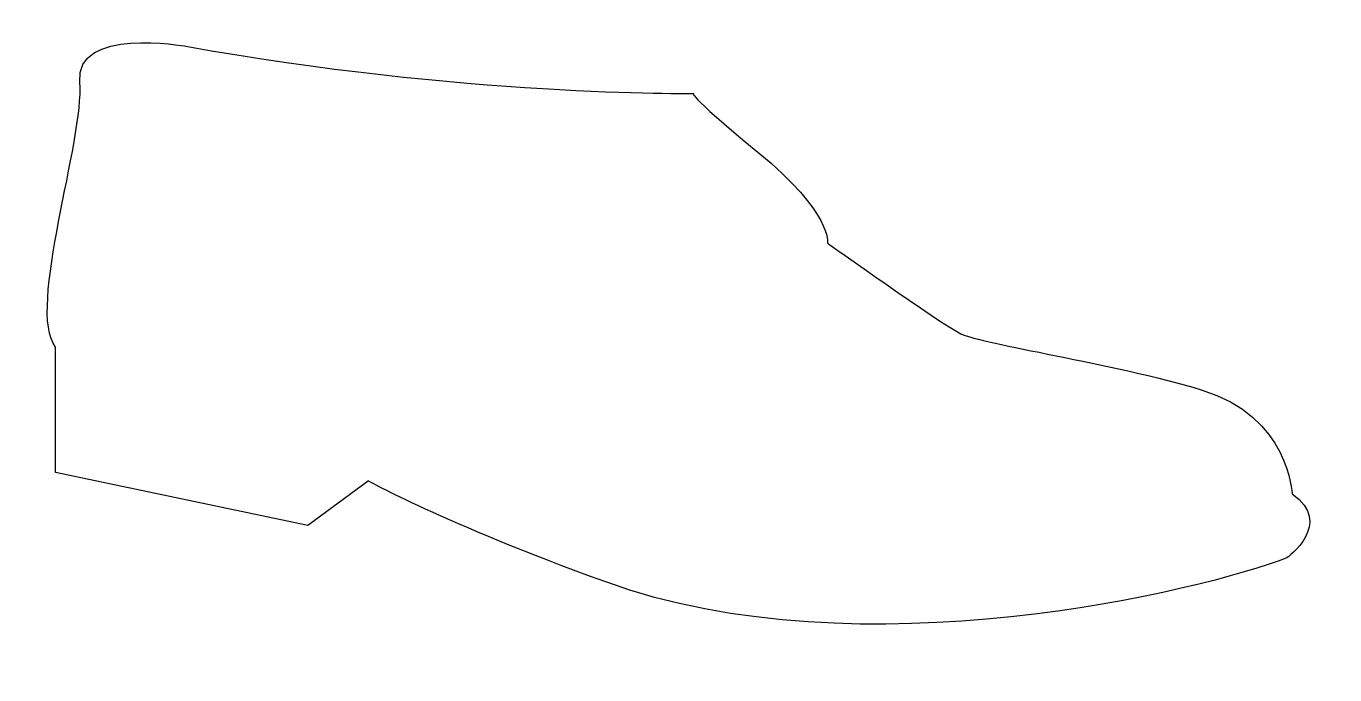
# Model space of a CAD drawing. Header units: centimetres. Extents: x -9.5 to 9.6, y -5 to 4.5.
import ezdxf

# ---------------------------------------------------------------- set-up
doc = ezdxf.new("R2010")
doc.units = ezdxf.units.CM
doc.header["$MEASUREMENT"] = 0
doc.layers.add('Camada 1', color=7, linetype='Continuous')

msp = doc.modelspace()

# ---------------------------------------------------------------- linework, layer by layer
at = {"layer": 'Camada 1'}
msp.add_open_spline([(-4.53054, -2.15694), (-4.53054, -2.15694), (-3.46186, -2.76045), (-1.06402, -3.63334), (-1.06402, -3.63334), (2.66406, -4.99057), (7.67689, -3.75031), (8.88659, -3.28205), (8.88659, -3.28205), (8.88659, -3.28205), (9.58909, -2.77482), (8.96462, -2.34561), (8.96462, -2.34561), (8.96462, -2.34561), (8.92565, -1.21391), (7.63803, -0.82367), (7.63803, -0.82367), (6.3502, -0.43354), (4.43813, -0.16025), (4.126, -0.00433), (4.126, -0.00433), (3.81366, 0.15185), (2.17475, 1.3225), (2.17475, 1.3225), (2.17475, 1.3225), (2.17475, 1.3225), (2.25288, 1.75184), (1.16028, 2.64931), (1.16028, 2.64931), (0.06763, 3.5468), (0.22371, 3.50772), (0.22371, 3.50772), (0.22371, 3.50772), (0.22371, 3.50772), (-3.19077, 3.46879), (-7.19815, 4.1987), (-7.19815, 4.1987), (-7.19815, 4.1987), (-8.82724, 4.49141), (-8.74935, 3.67194), (-8.74935, 3.67194), (-8.67119, 2.85247), (-9.53186, 0.347), (-9.10267, -0.19931), (-9.10267, -0.19931), (-9.10267, -0.19931), (-9.10267, -2.03335), (-9.10267, -2.03335), (-9.10267, -2.03335), (-9.10267, -2.03335), (-5.41509, -2.80726), (-5.41509, -2.80726), (-5.41509, -2.80726), (-5.41509, -2.80726), (-4.53054, -2.15694), (-4.53054, -2.15694)], degree=3, knots=[0, 0, 0, 0, 0.06666667, 0.06666667, 0.06666667, 0.06666667, 0.13333333, 0.13333333, 0.13333333, 0.13333333, 0.2, 0.2, 0.2, 0.2, 0.26666667, 0.26666667, 0.26666667, 0.26666667, 0.33333333, 0.33333333, 0.33333333, 0.33333333, 0.4, 0.4, 0.4, 0.4, 0.46666667, 0.46666667, 0.46666667, 0.46666667, 0.53333333, 0.53333333, 0.53333333, 0.53333333, 0.6, 0.6, 0.6, 0.6, 0.66666667, 0.66666667, 0.66666667, 0.66666667, 0.73333333, 0.73333333, 0.73333333, 0.73333333, 0.8, 0.8, 0.8, 0.8, 0.86666667, 0.86666667, 0.86666667, 0.86666667, 1, 1, 1, 1], dxfattribs=at)

doc.saveas('drawing.dxf')
